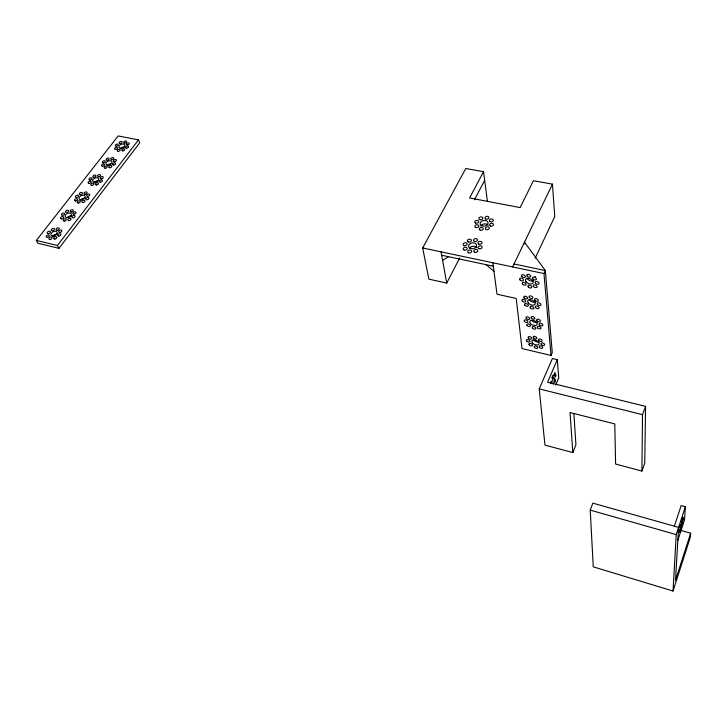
<?xml version="1.0" encoding="UTF-8"?>
<svg xmlns="http://www.w3.org/2000/svg" width="727" height="727" viewBox="0 0 727 727"><rect width="100%" height="100%" fill="white"/><g stroke="black" fill="none" stroke-linecap="round" stroke-linejoin="round"><path stroke-width="1.09" d="M572.831 452.576L570.023 412.518L614.788 423.932L615.605 464.035L641.905 471.078L642.514 414.663L645.576 406.384L547.604 382.211L557.3 359.683L552.393 358.511L539.234 388.881L544.959 445.115L572.831 452.576L575.929 444.833L573.867 413.536M645.576 406.384L644.767 463.081L641.905 471.078M681.235 530.528L690.65 533.2L675.483 580.355L678.591 527.384L592.868 503.157L590.233 510.109L593.259 566.833L673.048 591.042L676.21 534.618L685.388 506.719L681.172 505.556L674.338 526.184M685.388 506.719L684.525 519.814L677.837 540.279M690.65 533.2L690.359 537.126L673.048 591.042M550.384 383.592L551.311 381.157L550.984 383.611M555.728 385.019L558.745 377.913L557.3 359.683M492.815 262.756L497.032 294.217L516.225 298.461L522.013 348.551L551.011 355.439L552.266 352.55L545.35 270.553L524.494 242.191L524.685 244.045M551.011 355.439L543.969 273.543L545.35 270.553L513.998 263.974M535.172 258.185L554.765 216.546L552.447 184.158L533.418 180.714L520.114 207.595L469.597 197.962L483.519 171.699L465.78 168.491L422.669 247.962L428.848 279.132L446.723 283.085L459.7 257.967M512.58 266.927L552.447 184.158M474.44 199.807L484.664 180.396M58.96 248.343L139.757 142.801L138.521 139.875L118.183 135.958L36.35 240.428L37.931 243.263L58.96 248.343L57.415 245.499L36.35 240.428M57.415 245.499L138.521 139.875M442.589 260.33L448.595 256.722M422.669 247.962L543.969 273.543M441.671 255.25L493.269 266.191M539.234 388.881L642.514 414.663M590.233 510.109L676.21 534.618M486.127 264.683L493.96 271.307M441.053 251.833L446.723 283.085M483.519 171.699L487.435 201.488M551.72 383.256A4.171 0.981 -76.1 0 1 554.083 377.713A4.171 0.981 -76.1 0 1 553.229 384.21M480.901 225.997A3.98 2.835 -8.9 0 1 484.491 223.898A3.98 2.835 -8.9 0 1 488.208 225.297M469.378 248.425A4.035 2.917 -9.4 0 1 473.023 246.28A4.035 2.917 -9.4 0 1 476.776 247.734M52.598 236.493A3.344 2.145 -24.5 0 1 57.378 234.185M94.137 182.904A3.217 2.017 -22.3 0 1 98.727 180.714M80.606 200.361A3.253 2.054 -23 0 1 85.25 198.144M67.12 217.618A3.299 2.099 -23.8 0 1 71.473 215.955M120.664 148.553A3.135 1.936 -21 0 1 124.808 146.99M107.714 165.256A3.172 1.972 -21.6 0 1 112.512 163.875M533.618 280.74A4.108 2.508 24.1 0 1 528.138 279.568L527.466 278.877A4.108 2.508 24.1 0 1 527.011 278.141M535.663 301.969A4.026 2.408 23.9 0 1 529.201 299.397M535.436 276.76A2.063 1.272 23.9 0 1 534.954 276.524M538.798 342.09A3.871 2.217 23.5 0 1 533.727 340.045M537.635 322.334A3.953 2.308 23.6 0 1 531.728 320.48M552.12 377.604C552.493 381.575 554.092 371.052 552.12 377.604M554.056 374.741C554.428 378.712 556.019 368.216 554.056 374.741M554.619 381.366C554.974 385.283 556.573 374.878 554.619 381.366M555.083 376.313C555.819 379.149 556.437 370.924 555.083 376.313M679.172 531.328L679.854 529.138L679.172 531.328M679.854 527.339L680.527 525.148L679.854 527.339M679.563 532.064L680.236 529.883L679.563 532.064M680.427 527.293L680.436 528.356L682.217 521.486L680.427 527.293M681.19 522.449L681.89 520.314L681.19 522.449M680.781 529.147L681.453 526.975L680.781 529.147M682.408 519.541L683.08 517.37L682.408 519.541M682.117 524.294L682.78 522.131L682.117 524.294M682.789 520.323L683.453 518.151L682.789 520.323M468.461 252.769A2.027 1.472 -9.5 0 0 471.659 251.487A2.027 1.472 -9.5 0 0 468.851 250.197A2.027 1.472 -9.5 0 0 468.461 252.769M481.792 225.761A3.998 2.835 -8.9 0 0 488.071 223.262A3.998 2.835 -8.9 0 0 482.492 220.799A3.998 2.835 -8.9 0 0 481.792 225.761M474.322 241.346A2.017 1.445 -9.3 0 0 477.494 240.083A2.017 1.445 -9.3 0 0 474.695 238.81A2.017 1.445 -9.3 0 0 474.322 241.346M485.79 218.981A1.99 1.409 -8.8 0 0 488.917 217.736A1.99 1.409 -8.8 0 0 486.136 216.51A1.99 1.409 -8.8 0 0 485.79 218.981M468.188 241.927A2.017 1.445 -9.6 0 0 471.36 240.655A2.017 1.445 -9.6 0 0 468.57 239.392A2.017 1.445 -9.6 0 0 468.188 241.927M478.766 244.099A2.027 1.454 -9.1 0 0 481.946 242.827A2.027 1.454 -9.1 0 0 479.129 241.555A2.027 1.454 -9.1 0 0 478.766 244.099M474.64 252.196A2.036 1.472 -9.3 0 0 477.839 250.915A2.036 1.472 -9.3 0 0 475.022 249.615A2.036 1.472 -9.3 0 0 474.64 252.196M470.215 248.325A4.044 2.917 -9.4 0 0 476.585 245.771A4.044 2.917 -9.4 0 0 470.969 243.209A4.044 2.917 -9.4 0 0 470.215 248.325M464.026 249.979A2.027 1.463 -9.8 0 0 467.216 248.707A2.027 1.463 -9.8 0 0 464.417 247.416A2.027 1.463 -9.8 0 0 464.026 249.979M478.911 248.598A2.027 1.463 -9.1 0 0 482.11 247.316A2.027 1.463 -9.1 0 0 479.284 246.026A2.027 1.463 -9.1 0 0 478.911 248.598M463.926 245.49A2.017 1.454 -9.8 0 0 467.107 244.217A2.017 1.454 -9.8 0 0 464.317 242.945A2.017 1.454 -9.8 0 0 463.926 245.49M490.389 225.988A2.008 1.427 -8.6 0 0 493.533 224.743A2.008 1.427 -8.6 0 0 490.734 223.498A2.008 1.427 -8.6 0 0 490.389 225.988M475.685 227.397A1.999 1.418 -9.2 0 0 478.829 226.152A1.999 1.418 -9.2 0 0 476.058 224.907A1.999 1.418 -9.2 0 0 475.685 227.397M480.093 230.086A2.008 1.427 -9 0 0 483.246 228.832A2.008 1.427 -9 0 0 480.456 227.587A2.008 1.427 -9 0 0 480.093 230.086M490.207 221.635A1.999 1.418 -8.6 0 0 493.342 220.381A1.999 1.418 -8.6 0 0 490.552 219.154A1.999 1.418 -8.6 0 0 490.207 221.635M475.558 223.044A1.99 1.409 -9.3 0 0 478.684 221.799A1.99 1.409 -9.3 0 0 475.921 220.572A1.99 1.409 -9.3 0 0 475.558 223.044M486.199 229.505A2.008 1.427 -8.8 0 0 489.353 228.251A2.008 1.427 -8.8 0 0 486.545 227.006A2.008 1.427 -8.8 0 0 486.199 229.505M479.738 219.563A1.99 1.409 -9.1 0 0 482.864 218.318A1.99 1.409 -9.1 0 0 480.093 217.1A1.99 1.409 -9.1 0 0 479.738 219.563M47.273 237.247A1.681 1.072 -24.7 0 0 49.363 235.448A1.681 1.072 -24.7 0 0 46.773 235.448A1.681 1.072 -24.7 0 0 47.273 237.247M85.05 194.2A1.627 1.027 -22.8 0 0 87.058 192.482A1.627 1.027 -22.8 0 0 84.505 192.51A1.627 1.027 -22.8 0 0 85.05 194.2M108.032 165.056A3.181 1.972 -21.6 0 0 111.922 161.748A3.181 1.972 -21.6 0 0 106.896 161.83A3.181 1.972 -21.6 0 0 108.032 165.056M58.796 236.093A1.681 1.072 -24.4 0 0 60.886 234.294A1.681 1.072 -24.4 0 0 58.278 234.294A1.681 1.072 -24.4 0 0 58.796 236.093M103.37 162.921A1.59 0.981 -21.7 0 0 105.315 161.276A1.59 0.981 -21.7 0 0 102.807 161.312A1.59 0.981 -21.7 0 0 103.37 162.921M116.393 146.209A1.572 0.963 -21.1 0 0 118.301 144.591A1.572 0.963 -21.1 0 0 115.82 144.637A1.572 0.963 -21.1 0 0 116.393 146.209M72.973 217.718A1.654 1.054 -23.6 0 0 75.026 215.955A1.654 1.054 -23.6 0 0 72.436 215.964A1.654 1.054 -23.6 0 0 72.973 217.718M114.439 161.712A1.59 0.991 -21.4 0 0 116.375 160.067A1.59 0.991 -21.4 0 0 113.866 160.104A1.59 0.991 -21.4 0 0 114.439 161.712M115.602 149.426A1.572 0.972 -21.2 0 0 117.52 147.808A1.572 0.972 -21.2 0 0 115.03 147.854A1.572 0.972 -21.2 0 0 115.602 149.426M66.53 212.493A1.645 1.045 -23.7 0 0 68.574 210.739A1.645 1.045 -23.7 0 0 66.012 210.757A1.645 1.045 -23.7 0 0 66.53 212.493M109.804 167.719A1.599 0.991 -21.7 0 0 111.758 166.056A1.599 0.991 -21.7 0 0 109.232 166.092A1.599 0.991 -21.7 0 0 109.804 167.719M49.927 239.492A1.681 1.072 -24.7 0 0 52.026 237.684A1.681 1.072 -24.7 0 0 49.418 237.684A1.681 1.072 -24.7 0 0 49.927 239.492M86.831 199.752A1.636 1.036 -22.9 0 0 88.848 198.026A1.636 1.036 -22.9 0 0 86.286 198.053A1.636 1.036 -22.9 0 0 86.831 199.752M93.937 177.279A1.608 1 -22.2 0 0 95.909 175.598A1.608 1 -22.2 0 0 93.383 175.625A1.608 1 -22.2 0 0 93.937 177.279M113.63 165.02A1.59 0.991 -21.5 0 0 115.575 163.357A1.59 0.991 -21.5 0 0 113.058 163.393A1.59 0.991 -21.5 0 0 113.63 165.02M96.491 184.949A1.618 1.018 -22.3 0 0 98.472 183.249A1.618 1.018 -22.3 0 0 95.928 183.277A1.618 1.018 -22.3 0 0 96.491 184.949M81.142 199.752A3.262 2.054 -23 0 0 85.168 196.308A3.262 2.054 -23 0 0 80.052 196.354A3.262 2.054 -23 0 0 81.142 199.752M121.045 148.272A3.144 1.936 -21 0 0 124.862 145.036A3.144 1.936 -21 0 0 119.873 145.127A3.144 1.936 -21 0 0 121.045 148.272M78.189 203.051A1.636 1.036 -23.2 0 0 80.206 201.324A1.636 1.036 -23.2 0 0 77.644 201.343A1.636 1.036 -23.2 0 0 78.189 203.051M105.197 168.21A1.599 0.991 -21.8 0 0 107.151 166.556A1.599 0.991 -21.8 0 0 104.633 166.592A1.599 0.991 -21.8 0 0 105.197 168.21M90.057 180.005A1.608 1 -22.4 0 0 92.038 178.324A1.608 1 -22.4 0 0 89.503 178.351A1.608 1 -22.4 0 0 90.057 180.005M57.115 230.223A1.672 1.063 -24.3 0 0 59.196 228.442A1.672 1.063 -24.3 0 0 56.597 228.442A1.672 1.063 -24.3 0 0 57.115 230.223M94.737 182.213A3.226 2.017 -22.3 0 0 98.69 178.842A3.226 2.017 -22.3 0 0 93.619 178.906A3.226 2.017 -22.3 0 0 94.737 182.213M107.187 160.24A1.581 0.981 -21.6 0 0 109.123 158.595A1.581 0.981 -21.6 0 0 106.624 158.64A1.581 0.981 -21.6 0 0 107.187 160.24M48.291 233.603A1.672 1.063 -24.6 0 0 50.372 231.813A1.672 1.063 -24.6 0 0 47.782 231.813A1.672 1.063 -24.6 0 0 48.291 233.603M61.559 218.882A1.654 1.045 -23.9 0 0 63.612 217.119A1.654 1.045 -23.9 0 0 61.041 217.137A1.654 1.045 -23.9 0 0 61.559 218.882M62.522 215.337A1.654 1.045 -23.8 0 0 64.576 213.584A1.654 1.045 -23.8 0 0 62.004 213.593A1.654 1.045 -23.8 0 0 62.522 215.337M75.526 200.934A1.636 1.027 -23.2 0 0 77.544 199.207A1.636 1.027 -23.2 0 0 74.99 199.234A1.636 1.027 -23.2 0 0 75.526 200.934M127.361 144.991A1.572 0.963 -20.8 0 0 129.27 143.373A1.572 0.963 -20.8 0 0 126.771 143.419A1.572 0.963 -20.8 0 0 127.361 144.991M53.007 236.048A3.353 2.145 -24.5 0 0 57.179 232.449A3.353 2.145 -24.5 0 0 51.98 232.458A3.353 2.145 -24.5 0 0 53.007 236.048M71.237 212.011A1.645 1.045 -23.6 0 0 73.282 210.257A1.645 1.045 -23.6 0 0 70.71 210.276A1.645 1.045 -23.6 0 0 71.237 212.011M100.381 182.195A1.618 1.009 -22.2 0 0 102.362 180.505A1.618 1.009 -22.2 0 0 99.817 180.532A1.618 1.009 -22.2 0 0 100.381 182.195M101.235 178.806A1.608 1.009 -22.1 0 0 103.207 177.124A1.608 1.009 -22.1 0 0 100.662 177.161A1.608 1.009 -22.1 0 0 101.235 178.806M122.827 150.862A1.572 0.972 -21 0 0 124.744 149.235A1.572 0.972 -21 0 0 122.245 149.28A1.572 0.972 -21 0 0 122.827 150.862M59.787 232.449A1.672 1.072 -24.3 0 0 61.868 230.659A1.672 1.072 -24.3 0 0 59.26 230.659A1.672 1.072 -24.3 0 0 59.787 232.449M91.838 185.44A1.618 1.009 -22.5 0 0 93.828 183.74A1.618 1.009 -22.5 0 0 91.293 183.767A1.618 1.009 -22.5 0 0 91.838 185.44M126.598 148.217A1.572 0.972 -20.9 0 0 128.506 146.59A1.572 0.972 -20.9 0 0 126.007 146.636A1.572 0.972 -20.9 0 0 126.598 148.217M73.909 214.165A1.654 1.045 -23.5 0 0 75.953 212.411A1.654 1.045 -23.5 0 0 73.372 212.42A1.654 1.045 -23.5 0 0 73.909 214.165M64.221 221.063A1.663 1.054 -23.9 0 0 66.275 219.3A1.663 1.054 -23.9 0 0 63.694 219.309A1.663 1.054 -23.9 0 0 64.221 221.063M118.265 151.361A1.572 0.972 -21.1 0 0 120.182 149.735A1.572 0.972 -21.1 0 0 117.683 149.78A1.572 0.972 -21.1 0 0 118.265 151.361M87.722 196.29A1.627 1.027 -22.8 0 0 89.73 194.572A1.627 1.027 -22.8 0 0 87.176 194.591A1.627 1.027 -22.8 0 0 87.722 196.29M82.878 202.56A1.636 1.036 -23.1 0 0 84.895 200.834A1.636 1.036 -23.1 0 0 82.333 200.852A1.636 1.036 -23.1 0 0 82.878 202.56M89.176 183.386A1.608 1.009 -22.5 0 0 91.166 181.695A1.608 1.009 -22.5 0 0 88.63 181.723A1.608 1.009 -22.5 0 0 89.176 183.386M54.716 239.019A1.681 1.081 -24.6 0 0 56.806 237.211A1.681 1.081 -24.6 0 0 54.198 237.211A1.681 1.081 -24.6 0 0 54.716 239.019M98.554 176.779A1.608 1 -22.1 0 0 100.526 175.098A1.608 1 -22.1 0 0 98 175.134A1.608 1 -22.1 0 0 98.554 176.779M111.767 159.74A1.581 0.981 -21.5 0 0 113.703 158.095A1.581 0.981 -21.5 0 0 111.195 158.141A1.581 0.981 -21.5 0 0 111.767 159.74M68.956 220.581A1.663 1.054 -23.8 0 0 71.01 218.818A1.663 1.054 -23.8 0 0 68.42 218.827A1.663 1.054 -23.8 0 0 68.956 220.581M102.534 166.219A1.59 0.991 -21.8 0 0 104.488 164.566A1.59 0.991 -21.8 0 0 101.971 164.602A1.59 0.991 -21.8 0 0 102.534 166.219M76.444 197.471A1.627 1.027 -23.1 0 0 78.461 195.754A1.627 1.027 -23.1 0 0 75.908 195.772A1.627 1.027 -23.1 0 0 76.444 197.471M52.362 230.704A1.672 1.063 -24.4 0 0 54.443 228.923A1.672 1.063 -24.4 0 0 51.853 228.923A1.672 1.063 -24.4 0 0 52.362 230.704M67.238 217.691A3.308 2.099 -23.7 0 0 71.328 214.174A3.308 2.099 -23.7 0 0 66.175 214.201A3.308 2.099 -23.7 0 0 67.238 217.691M120.155 143.582A1.563 0.963 -20.9 0 0 122.063 141.965A1.563 0.963 -20.9 0 0 119.573 142.019A1.563 0.963 -20.9 0 0 120.155 143.582M80.388 194.691A1.627 1.018 -22.9 0 0 82.396 192.973A1.627 1.018 -22.9 0 0 79.852 193A1.627 1.018 -22.9 0 0 80.388 194.691M124.69 143.074A1.563 0.963 -20.8 0 0 126.598 141.465A1.563 0.963 -20.8 0 0 124.108 141.511A1.563 0.963 -20.8 0 0 124.69 143.074M536.88 320.789A1.99 1.163 23.5 0 0 540.143 321.534A1.99 1.163 23.5 0 0 538.334 319.271A1.99 1.163 23.5 0 0 536.88 320.789M537.571 327.85A1.972 1.145 23.4 0 0 540.806 328.595A1.972 1.145 23.4 0 0 539.016 326.359A1.972 1.145 23.4 0 0 537.571 327.85M531.437 318.108A1.99 1.163 23.7 0 0 534.681 318.853A1.99 1.163 23.7 0 0 532.873 316.59A1.99 1.163 23.7 0 0 531.437 318.108M519.95 279.85A2.054 1.245 24.5 0 0 523.304 280.567A2.054 1.245 24.5 0 0 521.413 278.177A2.054 1.245 24.5 0 0 519.95 279.85M522.622 284.148A2.045 1.236 24.3 0 0 525.966 284.875A2.045 1.236 24.3 0 0 524.085 282.494A2.045 1.236 24.3 0 0 522.622 284.148M524.103 297.87A2.017 1.209 24.1 0 0 527.402 298.606A2.017 1.209 24.1 0 0 525.548 296.271A2.017 1.209 24.1 0 0 524.103 297.87M533.554 286.511A2.054 1.245 23.9 0 0 536.917 287.238A2.054 1.245 23.9 0 0 535.045 284.857A2.054 1.245 23.9 0 0 533.554 286.511M538.798 340.509A1.954 1.118 23.3 0 0 541.988 341.254A1.954 1.118 23.3 0 0 540.225 339.073A1.954 1.118 23.3 0 0 538.798 340.509M537.48 304.44A2.027 1.209 23.6 0 0 540.797 305.176A2.027 1.209 23.6 0 0 538.961 302.85A2.027 1.209 23.6 0 0 537.48 304.44M534.445 347.47A1.936 1.09 23.4 0 0 537.598 348.215A1.936 1.09 23.4 0 0 535.844 346.061A1.936 1.09 23.4 0 0 534.445 347.47M524.521 321.434A1.972 1.145 23.9 0 0 527.738 322.17A1.972 1.145 23.9 0 0 525.93 319.925A1.972 1.145 23.9 0 0 524.521 321.434M530.401 323.379A3.953 2.299 23.7 0 0 536.862 324.86A3.953 2.299 23.7 0 0 533.264 320.371A3.953 2.299 23.7 0 0 530.401 323.379M526.075 281.822A4.117 2.508 24.1 0 0 532.8 283.276A4.117 2.508 24.1 0 0 529.047 278.477A4.117 2.508 24.1 0 0 526.075 281.822M532.809 278.841A2.072 1.263 24 0 0 536.199 279.568A2.072 1.263 24 0 0 534.309 277.151A2.072 1.263 24 0 0 532.809 278.841M541.279 344.416A1.945 1.109 23.2 0 0 544.468 345.171A1.945 1.109 23.2 0 0 542.706 342.99A1.945 1.109 23.2 0 0 541.279 344.416M528.284 303.023A4.035 2.399 23.9 0 0 534.872 304.495A4.035 2.399 23.9 0 0 531.201 299.86A4.035 2.399 23.9 0 0 528.284 303.023M535.463 283.176A2.063 1.263 23.8 0 0 538.843 283.912A2.063 1.263 23.8 0 0 536.962 281.503A2.063 1.263 23.8 0 0 535.463 283.176M529.329 297.525A2.027 1.218 23.9 0 0 532.646 298.252A2.027 1.218 23.9 0 0 530.792 295.916A2.027 1.218 23.9 0 0 529.329 297.525M521.804 276.487A2.063 1.263 24.4 0 0 525.167 277.214A2.063 1.263 24.4 0 0 523.267 274.797A2.063 1.263 24.4 0 0 521.804 276.487M532.464 328.095A1.972 1.136 23.6 0 0 535.672 328.84A1.972 1.136 23.6 0 0 533.882 326.614A1.972 1.136 23.6 0 0 532.464 328.095M524.894 305.222A2.008 1.19 24.1 0 0 528.166 305.958A2.008 1.19 24.1 0 0 526.33 303.65A2.008 1.19 24.1 0 0 524.894 305.222M528.238 286.901A2.045 1.236 24.1 0 0 531.591 287.628A2.045 1.236 24.1 0 0 529.719 285.257A2.045 1.236 24.1 0 0 528.238 286.901M539.416 324.833A1.981 1.154 23.4 0 0 542.669 325.578A1.981 1.154 23.4 0 0 540.87 323.333A1.981 1.154 23.4 0 0 539.416 324.833M533.464 337.882A1.954 1.118 23.5 0 0 536.644 338.628A1.954 1.118 23.5 0 0 534.872 336.437A1.954 1.118 23.5 0 0 533.464 337.882M532.428 342.917A3.88 2.208 23.5 0 0 538.771 344.416A3.88 2.208 23.5 0 0 535.254 340.072A3.88 2.208 23.5 0 0 532.428 342.917M526.312 318.39A1.981 1.154 23.9 0 0 529.547 319.126A1.981 1.154 23.9 0 0 527.729 316.872A1.981 1.154 23.9 0 0 526.312 318.39M539.461 347.297A1.936 1.1 23.3 0 0 542.633 348.042A1.936 1.1 23.3 0 0 540.879 345.879A1.936 1.1 23.3 0 0 539.461 347.297M522.286 301.069A2.008 1.2 24.2 0 0 525.566 301.796A2.008 1.2 24.2 0 0 523.713 299.488A2.008 1.2 24.2 0 0 522.286 301.069M527.075 325.442A1.963 1.136 23.8 0 0 530.283 326.178A1.963 1.136 23.8 0 0 528.484 323.951A1.963 1.136 23.8 0 0 527.075 325.442M534.89 300.251A2.027 1.218 23.7 0 0 538.207 300.987A2.027 1.218 23.7 0 0 536.362 298.652A2.027 1.218 23.7 0 0 534.89 300.251M530.392 307.921A2.008 1.19 23.8 0 0 533.673 308.657A2.008 1.19 23.8 0 0 531.846 306.358A2.008 1.19 23.8 0 0 530.392 307.921M529.165 344.862A1.927 1.09 23.6 0 0 532.309 345.607A1.927 1.09 23.6 0 0 530.546 343.453A1.927 1.09 23.6 0 0 529.165 344.862M526.666 340.99A1.936 1.1 23.7 0 0 529.819 341.726A1.936 1.1 23.7 0 0 528.056 339.564A1.936 1.1 23.7 0 0 526.666 340.99M528.429 338.082A1.945 1.109 23.7 0 0 531.601 338.827A1.945 1.109 23.7 0 0 529.829 336.646A1.945 1.109 23.7 0 0 528.429 338.082M527.13 276.06A2.072 1.263 24.2 0 0 530.51 276.778A2.072 1.263 24.2 0 0 528.62 274.361A2.072 1.263 24.2 0 0 527.13 276.06M535.599 307.612A2.017 1.2 23.6 0 0 538.898 308.348A2.017 1.2 23.6 0 0 537.071 306.04A2.017 1.2 23.6 0 0 535.599 307.612"/></g></svg>
